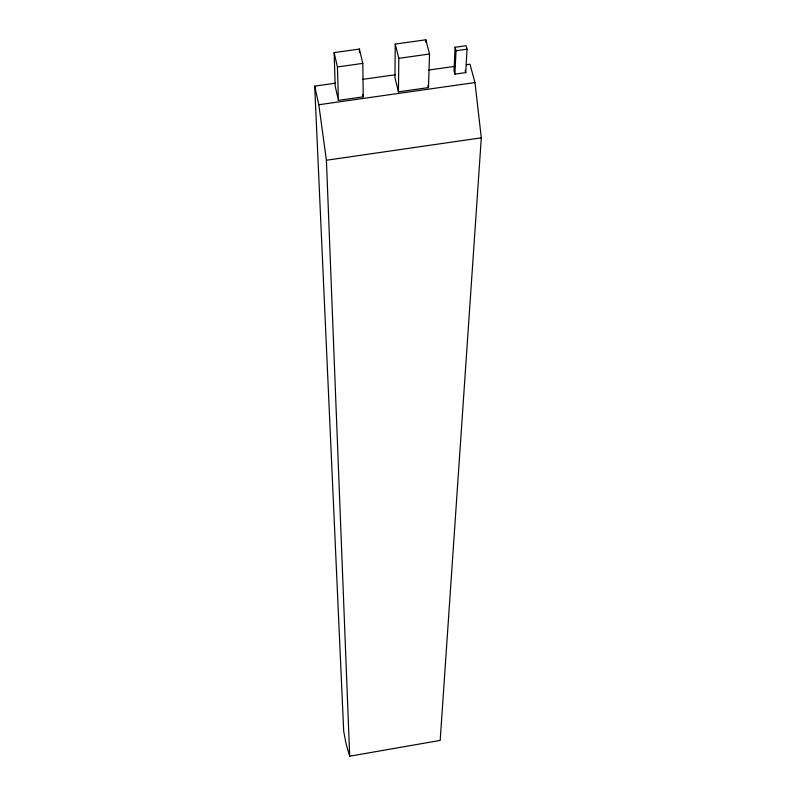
<?xml version="1.0" encoding="UTF-8"?>
<svg xmlns="http://www.w3.org/2000/svg" width="796" height="796" viewBox="0 0 796 796"><rect width="100%" height="100%" fill="white"/><g stroke="black" fill="none" stroke-linecap="round" stroke-linejoin="round"><path stroke-width="1.19" d="M395.244 44.069L394.965 77.749L398.448 91.848L428.487 87.59L429.522 54.019L425.83 39.8L395.244 44.069L398.806 58.327L398.448 91.848M425.76 42.208L425.83 39.8M455.103 47.263L453.999 70.695L454.904 74.127L465.74 72.595L467.023 49.183L466.088 45.73L455.103 47.263L456.028 50.725L454.904 74.127M466.317 64.735L469.978 64.217L474.983 82.565L481.301 137.817L440.188 740.409L349.693 756.2L346.121 744.031L343.693 731.206L314.699 86.127L335.484 83.192M349.693 756.2L326.41 160.255L481.301 137.817M314.699 86.127L318.798 104.744L474.983 82.565M362.379 79.401L395.393 74.744M428.407 70.088L455.312 66.287M338.409 100.376L363.225 96.853L362.797 63.382L359.404 49.063L334.141 52.596L335.196 86.187L338.409 100.376L337.424 66.944L334.141 52.596M337.424 66.944L362.797 63.382M398.806 58.327L429.522 54.019M456.028 50.725L467.023 49.183M465.123 70.307L465.74 72.595M427.89 85.242L428.487 87.59M362.678 94.495L363.225 96.853M318.798 104.744L326.41 160.255M359.404 49.063L359.454 52.675"/></g></svg>
